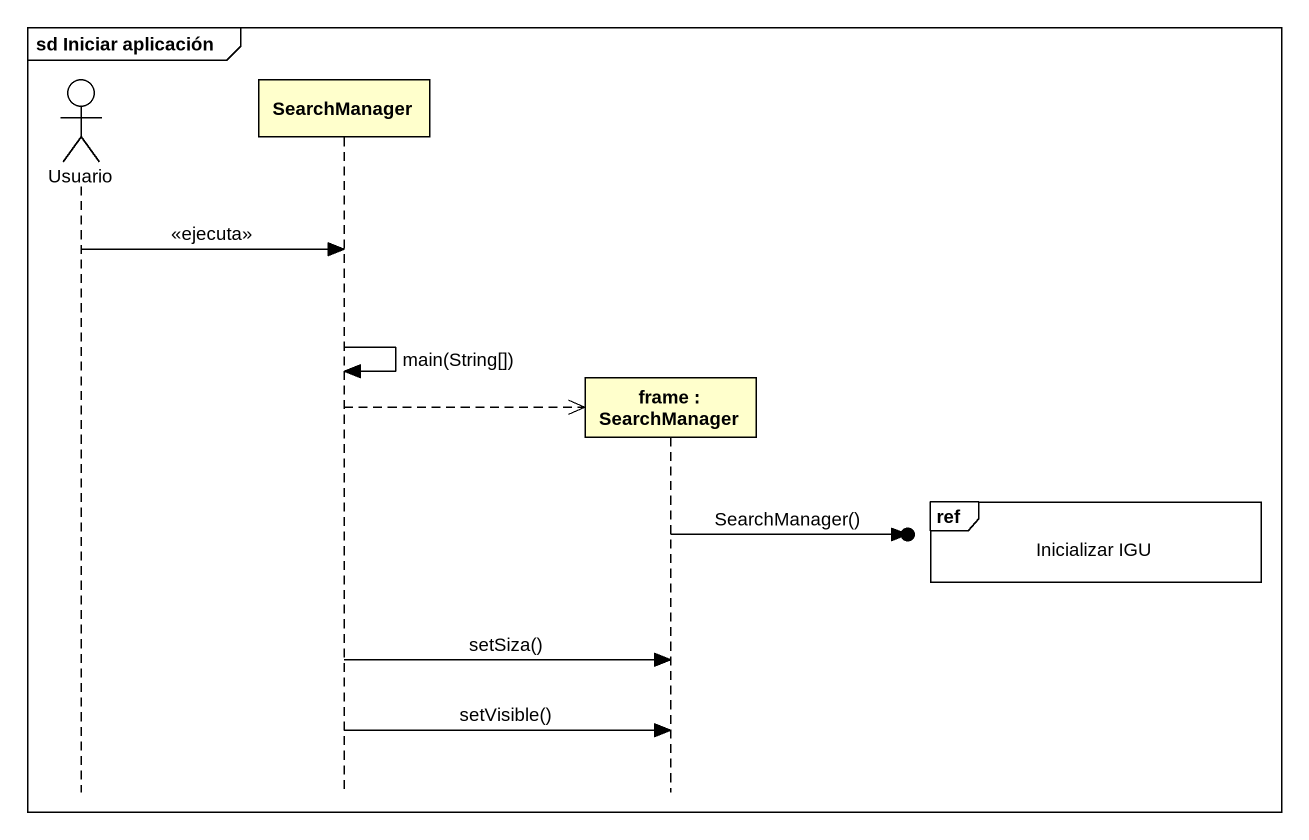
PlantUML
@startuml
mainframe sd Iniciar aplicación
hide footbox
actor Usuario
participant SearchManager
participant "frame : SearchManager" as frame_

Usuario -> SearchManager : <<ejecuta>>
SearchManager -> SearchManager : main(String[])
SearchManager -->> frame_ **
ref over frame_ : Inicializar IGU
frame_ ->o] : SearchManager()
SearchManager -> frame_ : setSiza()
SearchManager -> frame_ : setVisible()
@enduml
